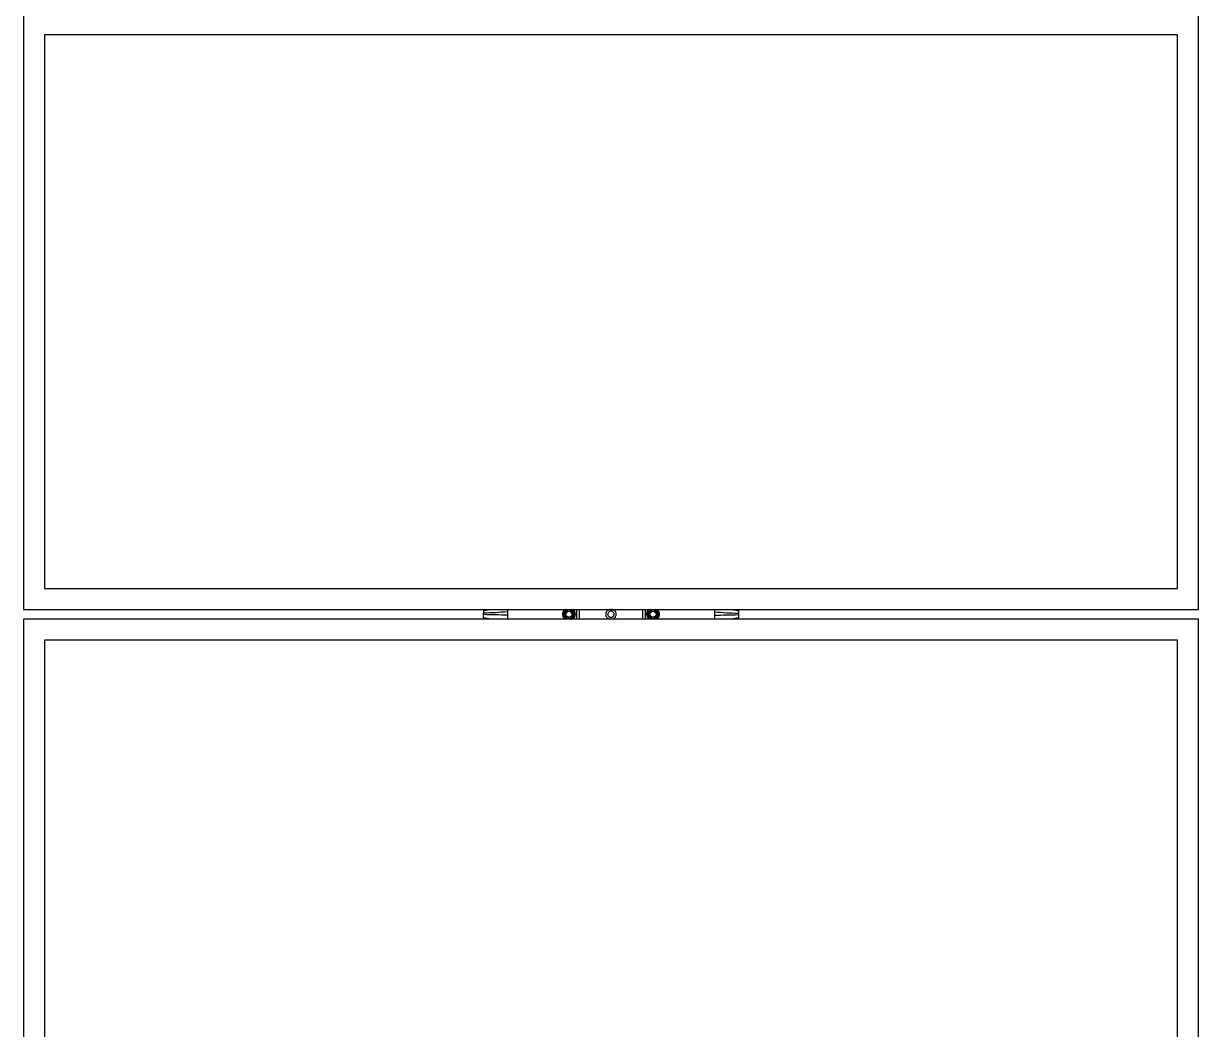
# Model space of a CAD drawing. Header units: inches. Extents: x -1851 to 6314, y -1304 to 4687.
# Drawn here: x 1504.9 to 1594.5, y 1913.1 to 1989.8 of the extents above; entities that cross this region are included whole.
import ezdxf

# ---------------------------------------------------------------- set-up
doc = ezdxf.new("R2010")
doc.units = ezdxf.units.IN
doc.header["$MEASUREMENT"] = 0
doc.layers.add('E-ARRY-TABL', color=9, linetype='Continuous')

# ---------------------------------------------------------------- blocks, each defined once
blk = doc.blocks.new('A$C1ac49d95')
at = {"layer": 'E-ARRY-TABL'}
for p, q in [((0, 2002.451), (0, 1957.04)), ((89.54, 1957.04), (89.54, 2002.451)), ((1.602, 2000.849), (1.602, 1958.642)), ((87.938, 2000.849), (1.602, 2000.849)), ((87.938, 1958.642), (87.938, 2000.849)), ((1.602, 1958.642), (87.938, 1958.642)), ((0, 1957.04), (89.54, 1957.04)), ((35.042, 1956.96), (35.628, 1957.04)), ((41.231, 1957.032), (41.24, 1957.04)), ((41.606, 1957.04), (41.735, 1956.965)), ((41.744, 1957.04), (41.77, 1957.026)), ((47.643, 1957.034), (47.649, 1957.04)), ((53.911, 1957.04), (54.498, 1956.96)), ((0, 1956.307), (0, 1910.897)), ((89.54, 1956.307), (0, 1956.307)), ((35.629, 1956.307), (35.042, 1956.387)), ((41.9, 1956.315), (41.891, 1956.307)), ((47.796, 1956.307), (47.767, 1956.323)), ((47.934, 1956.306), (47.803, 1956.383)), ((48.306, 1956.313), (48.3, 1956.307)), ((54.498, 1956.387), (53.911, 1956.307)), ((89.54, 1910.897), (89.54, 1956.307)), ((1.602, 1954.705), (1.602, 1912.499)), ((87.938, 1954.705), (1.602, 1954.705)), ((87.938, 1912.499), (87.938, 1954.705))]:
    blk.add_line(p, q, dxfattribs=at)
for centre, radius in [((41.566, 1956.674), 0.241), ((41.566, 1956.674), 0.229), ((47.974, 1956.674), 0.241), ((47.974, 1956.674), 0.229)]:
    blk.add_circle(centre, radius, dxfattribs=at)
for centre, radius, start, end in [((41.566, 1956.674), 0.49, 166.74756, 177.99756), ((41.566, 1956.674), 0.49, 177.99756, 189.24756), ((41.566, 1956.674), 0.49, 189.24756, 200.49756), ((41.566, 1956.674), 0.49, 155.49756, 166.74756), ((41.566, 1956.674), 0.49, 200.49756, 211.74756), ((41.566, 1956.674), 0.49, 144.24756, 155.49756), ((41.566, 1956.674), 0.407, 115.98923, 244.01077), ((41.566, 1956.674), 0.49, 132.99756, 144.24756), ((41.566, 1956.674), 0.337, 119.87256, 179.87256), ((41.566, 1956.674), 0.337, 179.87256, 239.87256), ((41.566, 1956.674), 0.337, 59.87256, 119.87256), ((41.566, 1956.674), 0.337, 299.87256, 359.87256), ((41.566, 1956.674), 0.337, 359.87256, 59.87256), ((41.566, 1956.674), 0.407, 295.98923, 59.87256), ((41.566, 1956.674), 0.49, 42.99756, 48.38839), ((41.566, 1956.674), 0.49, 31.74756, 42.99756), ((41.566, 1956.674), 0.49, 324.24756, 335.49756), ((41.566, 1956.674), 0.49, 20.49756, 31.74756), ((41.566, 1956.674), 0.49, 335.49756, 346.74756), ((41.566, 1956.674), 0.49, 9.24756, 20.49756), ((41.566, 1956.674), 0.49, 346.74756, 357.99756), ((41.566, 1956.674), 0.49, 357.99756, 9.24756), ((47.974, 1956.674), 0.49, 177.6185, 188.8685), ((47.974, 1956.674), 0.49, 166.3685, 177.6185), ((47.974, 1956.674), 0.49, 188.8685, 200.1185), ((47.974, 1956.674), 0.49, 155.1185, 166.3685), ((47.974, 1956.674), 0.49, 200.1185, 211.3685), ((47.974, 1956.674), 0.49, 143.8685, 155.1185), ((47.974, 1956.674), 0.407, 115.98923, 239.4935), ((47.974, 1956.674), 0.49, 132.6185, 143.8685), ((47.974, 1956.674), 0.337, 119.4935, 179.4935), ((47.974, 1956.674), 0.337, 179.4935, 239.4935), ((47.974, 1956.674), 0.337, 59.4935, 119.4935), ((47.974, 1956.674), 0.337, 299.4935, 359.4935), ((47.974, 1956.674), 0.337, 359.4935, 59.4935), ((47.974, 1956.674), 0.407, 295.98923, 64.01077), ((47.974, 1956.674), 0.49, 42.6185, 48.38839), ((47.974, 1956.674), 0.49, 31.3685, 42.6185), ((47.974, 1956.674), 0.49, 323.8685, 335.1185), ((47.974, 1956.674), 0.49, 20.1185, 31.3685), ((47.974, 1956.674), 0.49, 335.1185, 346.3685), ((47.974, 1956.674), 0.49, 8.8685, 20.1185), ((47.974, 1956.674), 0.49, 346.3685, 357.6185), ((47.974, 1956.674), 0.49, 357.6185, 8.8685), ((41.566, 1956.674), 0.49, 211.74756, 222.99756), ((41.566, 1956.674), 0.49, 222.99756, 228.38839), ((41.566, 1956.674), 0.337, 239.87256, 299.87256), ((41.566, 1956.674), 0.49, 312.99756, 324.24756), ((47.974, 1956.674), 0.49, 211.3685, 222.6185), ((47.974, 1956.674), 0.49, 222.6185, 228.38839), ((47.974, 1956.674), 0.337, 239.4935, 299.4935), ((47.974, 1956.674), 0.49, 312.6185, 323.8685)]:
    blk.add_arc(centre, radius, start, end, dxfattribs=at)
for points, knots in [([(35.042, 1957.04), (35.042, 1957.031), (35.042, 1956.99), (35.042, 1956.973), (35.042, 1956.96)], [0, 0, 0, 0, 0.203252, 1, 1, 1, 1]), ([(35.042, 1956.96), (35.042, 1956.945), (35.042, 1956.917), (35.042, 1956.885), (35.042, 1956.859), (35.042, 1956.816), (35.042, 1956.777), (35.042, 1956.754), (35.042, 1956.752)], [0, 0, 0, 0, 0.336782, 0.635414, 0.762435, 0.874639, 0.986818, 1, 1, 1, 1]), ([(36.88, 1956.849), (36.574, 1956.829), (35.962, 1956.788), (35.349, 1956.764), (35.042, 1956.752)], [0, 0, 0, 0, 0.50005, 1, 1, 1, 1]), ([(35.042, 1956.644), (35.042, 1956.647), (35.042, 1956.652), (35.042, 1956.659), (35.042, 1956.663), (35.042, 1956.667), (35.042, 1956.668), (35.042, 1956.671), (35.042, 1956.676), (35.042, 1956.683), (35.042, 1956.691), (35.042, 1956.705), (35.042, 1956.725), (35.042, 1956.742), (35.042, 1956.752)], [0, 0, 0, 0, 0.088793, 0.125267, 0.198197, 0.211435, 0.224673, 0.237912, 0.290865, 0.355531, 0.420207, 0.526263, 0.726626, 1, 1, 1, 1]), ([(36.88, 1956.595), (36.574, 1956.606), (35.962, 1956.627), (35.349, 1956.638), (35.042, 1956.644)], [0, 0, 0, 0, 0.500037, 1, 1, 1, 1]), ([(35.042, 1956.387), (35.042, 1956.392), (35.042, 1956.422), (35.042, 1956.448), (35.042, 1956.494), (35.042, 1956.536), (35.042, 1956.587), (35.042, 1956.625), (35.042, 1956.644)], [0, 0, 0, 0, 0.104408, 0.610093, 0.713229, 0.816381, 0.906958, 1, 1, 1, 1]), ([(36.878, 1957.04), (36.878, 1957.027), (36.879, 1956.999), (36.88, 1956.934), (36.88, 1956.877), (36.88, 1956.849)], [0, 0, 0, 0, 0.284877, 0.644723, 1, 1, 1, 1]), ([(36.88, 1956.595), (36.88, 1956.567), (36.88, 1956.505), (36.88, 1956.419), (36.879, 1956.349), (36.878, 1956.32), (36.878, 1956.307)], [0, 0, 0, 0, 0.237682, 0.511298, 0.79146, 1, 1, 1, 1]), ([(36.88, 1956.849), (36.88, 1956.81), (36.88, 1956.763), (36.88, 1956.708), (36.88, 1956.683), (36.88, 1956.662), (36.88, 1956.646), (36.88, 1956.635), (36.88, 1956.619), (36.88, 1956.604), (36.88, 1956.595)], [0, 0, 0, 0, 0.473901, 0.566584, 0.646097, 0.76529, 0.812852, 0.824689, 0.893505, 1, 1, 1, 1]), ([(41.228, 1956.674), (41.228, 1956.679), (41.229, 1956.745), (41.229, 1956.809), (41.229, 1956.869)], [0, 0, 0, 0, 0.07022, 1, 1, 1, 1]), ([(41.228, 1956.48), (41.228, 1956.511), (41.228, 1956.575), (41.228, 1956.641), (41.228, 1956.674)], [0, 0, 0, 0, 0.495458, 1, 1, 1, 1]), ([(41.396, 1956.382), (41.352, 1956.408), (41.295, 1956.441), (41.24, 1956.473), (41.228, 1956.48)], [0, 0, 0, 0, 0.774619, 1, 1, 1, 1]), ([(41.229, 1956.869), (41.256, 1956.885), (41.312, 1956.917), (41.369, 1956.949), (41.398, 1956.966)], [0, 0, 0, 0, 0.495458, 1, 1, 1, 1]), ([(41.398, 1956.966), (41.402, 1956.968), (41.445, 1956.993), (41.488, 1957.018), (41.526, 1957.04)], [0, 0, 0, 0, 0.092197, 1, 1, 1, 1]), ([(41.902, 1956.478), (41.875, 1956.463), (41.819, 1956.431), (41.762, 1956.398), (41.733, 1956.381)], [0, 0, 0, 0, 0.495458, 1, 1, 1, 1]), ([(41.735, 1956.965), (41.749, 1956.957), (41.806, 1956.924), (41.861, 1956.892), (41.903, 1956.868)], [0, 0, 0, 0, 0.243166, 1, 1, 1, 1]), ([(41.903, 1956.673), (41.903, 1956.668), (41.903, 1956.603), (41.902, 1956.538), (41.902, 1956.478)], [0, 0, 0, 0, 0.07022, 1, 1, 1, 1]), ([(41.903, 1956.868), (41.903, 1956.836), (41.903, 1956.772), (41.903, 1956.706), (41.903, 1956.673)], [0, 0, 0, 0, 0.495458, 1, 1, 1, 1]), ([(42.133, 1957.04), (42.133, 1957.011), (42.135, 1956.767), (42.134, 1956.523), (42.133, 1956.307)], [0, 0, 0, 0, 0.11696, 1, 1, 1, 1]), ([(42.361, 1956.307), (42.362, 1956.524), (42.363, 1956.768), (42.362, 1957.012), (42.361, 1957.04)], [0, 0, 0, 0, 0.884967, 1, 1, 1, 1]), ([(44.699, 1957.04), (44.679, 1957.038), (44.616, 1957.03), (44.521, 1956.975), (44.43, 1956.882), (44.377, 1956.762), (44.368, 1956.632), (44.405, 1956.508), (44.483, 1956.404), (44.583, 1956.331), (44.659, 1956.315), (44.692, 1956.307)], [0, 0, 0, 0, 0.055467, 0.17874, 0.301068, 0.422075, 0.541486, 0.660551, 0.781494, 0.905316, 1, 1, 1, 1]), ([(45.002, 1956.726), (45.005, 1956.699), (45.011, 1956.655), (44.993, 1956.584), (44.958, 1956.521), (44.897, 1956.468), (44.822, 1956.437), (44.741, 1956.433), (44.663, 1956.456), (44.597, 1956.504), (44.551, 1956.57), (44.529, 1956.648), (44.534, 1956.729), (44.555, 1956.779), (44.584, 1956.824), (44.62, 1956.864), (44.691, 1956.902), (44.771, 1956.916), (44.851, 1956.902), (44.921, 1956.862), (44.976, 1956.802), (44.993, 1956.751), (45.002, 1956.726)], [0, 0, 0, 0, 0.053183, 0.090052, 0.143931, 0.197508, 0.250694, 0.303997, 0.357752, 0.411589, 0.465007, 0.518158, 0.571608, 0.625348, 0.625461, 0.67919, 0.732472, 0.785669, 0.839276, 0.893156, 0.946741, 1, 1, 1, 1]), ([(45.164, 1956.631), (45.164, 1956.673), (45.166, 1956.758), (45.112, 1956.878), (45.022, 1956.973), (44.926, 1957.03), (44.861, 1957.037), (44.84, 1957.04)], [0, 0, 0, 0, 0.218328, 0.438188, 0.662256, 0.891223, 1, 1, 1, 1]), ([(44.862, 1956.307), (44.902, 1956.32), (44.983, 1956.345), (45.082, 1956.431), (45.144, 1956.531), (45.158, 1956.602), (45.164, 1956.631)], [0, 0, 0, 0, 0.263745, 0.540159, 0.814037, 1, 1, 1, 1]), ([(47.178, 1957.04), (47.178, 1956.821), (47.177, 1956.576), (47.178, 1956.332), (47.178, 1956.307)], [0, 0, 0, 0, 0.898277, 1, 1, 1, 1]), ([(47.407, 1956.307), (47.407, 1956.333), (47.405, 1956.577), (47.406, 1956.821), (47.407, 1957.04)], [0, 0, 0, 0, 0.103768, 1, 1, 1, 1]), ([(47.635, 1956.482), (47.636, 1956.514), (47.636, 1956.577), (47.637, 1956.643), (47.637, 1956.677)], [0, 0, 0, 0, 0.495458, 1, 1, 1, 1]), ([(47.803, 1956.383), (47.789, 1956.391), (47.733, 1956.425), (47.677, 1956.457), (47.635, 1956.482)], [0, 0, 0, 0, 0.243166, 1, 1, 1, 1]), ([(47.637, 1956.677), (47.637, 1956.681), (47.638, 1956.747), (47.638, 1956.811), (47.639, 1956.871)], [0, 0, 0, 0, 0.07022, 1, 1, 1, 1]), ([(47.639, 1956.871), (47.666, 1956.887), (47.722, 1956.918), (47.779, 1956.951), (47.808, 1956.967)], [0, 0, 0, 0, 0.495458, 1, 1, 1, 1]), ([(47.808, 1956.967), (47.812, 1956.969), (47.856, 1956.994), (47.898, 1957.018), (47.937, 1957.04)], [0, 0, 0, 0, 0.092517, 1, 1, 1, 1]), ([(48.017, 1957.04), (48.046, 1957.023), (48.088, 1956.998), (48.132, 1956.972), (48.145, 1956.964)], [0, 0, 0, 0, 0.682346, 1, 1, 1, 1]), ([(48.31, 1956.476), (48.282, 1956.461), (48.227, 1956.429), (48.169, 1956.397), (48.14, 1956.38)], [0, 0, 0, 0, 0.495458, 1, 1, 1, 1]), ([(48.145, 1956.964), (48.189, 1956.938), (48.246, 1956.905), (48.301, 1956.873), (48.313, 1956.865)], [0, 0, 0, 0, 0.774619, 1, 1, 1, 1]), ([(48.311, 1956.671), (48.311, 1956.666), (48.311, 1956.6), (48.31, 1956.536), (48.31, 1956.476)], [0, 0, 0, 0, 0.07022, 1, 1, 1, 1]), ([(48.313, 1956.865), (48.313, 1956.834), (48.312, 1956.77), (48.312, 1956.704), (48.311, 1956.671)], [0, 0, 0, 0, 0.495458, 1, 1, 1, 1]), ([(52.662, 1957.04), (52.662, 1957.035), (52.661, 1957.015), (52.66, 1956.951), (52.66, 1956.884), (52.66, 1956.849)], [0, 0, 0, 0, 0.141531, 0.567145, 1, 1, 1, 1]), ([(52.66, 1956.849), (52.66, 1956.81), (52.66, 1956.763), (52.66, 1956.708), (52.66, 1956.683), (52.66, 1956.662), (52.66, 1956.646), (52.66, 1956.635), (52.66, 1956.619), (52.66, 1956.604), (52.66, 1956.595)], [0, 0, 0, 0, 0.473901, 0.566584, 0.646097, 0.76529, 0.812852, 0.824689, 0.893505, 1, 1, 1, 1]), ([(52.66, 1956.849), (52.966, 1956.829), (53.578, 1956.788), (54.191, 1956.764), (54.498, 1956.752)], [0, 0, 0, 0, 0.50005, 1, 1, 1, 1]), ([(52.66, 1956.595), (52.966, 1956.606), (53.578, 1956.627), (54.191, 1956.638), (54.498, 1956.644)], [0, 0, 0, 0, 0.500037, 1, 1, 1, 1]), ([(52.66, 1956.595), (52.66, 1956.562), (52.659, 1956.491), (52.66, 1956.397), (52.661, 1956.333), (52.662, 1956.313), (52.662, 1956.307)], [0, 0, 0, 0, 0.272879, 0.587619, 0.897094, 1, 1, 1, 1]), ([(54.498, 1956.96), (54.498, 1956.974), (54.498, 1956.991), (54.498, 1957.033), (54.498, 1957.04)], [0, 0, 0, 0, 0.829246, 1, 1, 1, 1]), ([(54.498, 1956.96), (54.498, 1956.945), (54.498, 1956.915), (54.498, 1956.886), (54.498, 1956.852), (54.498, 1956.806), (54.498, 1956.769), (54.498, 1956.752)], [0, 0, 0, 0, 0.332265, 0.657492, 0.788305, 0.900705, 1, 1, 1, 1]), ([(54.498, 1956.752), (54.498, 1956.739), (54.498, 1956.72), (54.498, 1956.7), (54.498, 1956.692), (54.498, 1956.684), (54.498, 1956.677), (54.498, 1956.67), (54.498, 1956.668), (54.498, 1956.666), (54.498, 1956.663), (54.498, 1956.658), (54.498, 1956.651), (54.498, 1956.646), (54.498, 1956.644)], [0, 0, 0, 0, 0.37846, 0.52506, 0.56152, 0.597982, 0.743876, 0.762193, 0.780423, 0.789537, 0.825997, 0.862457, 0.935402, 1, 1, 1, 1]), ([(54.498, 1956.644), (54.498, 1956.625), (54.498, 1956.585), (54.498, 1956.532), (54.498, 1956.489), (54.498, 1956.462), (54.498, 1956.43), (54.498, 1956.402), (54.498, 1956.387)], [0, 0, 0, 0, 0.090987, 0.194222, 0.297481, 0.412852, 0.694274, 1, 1, 1, 1]), ([(35.042, 1956.387), (35.042, 1956.373), (35.042, 1956.357), (35.042, 1956.315), (35.042, 1956.307)], [0, 0, 0, 0, 0.829246, 1, 1, 1, 1]), ([(41.525, 1956.307), (41.496, 1956.324), (41.454, 1956.349), (41.41, 1956.374), (41.396, 1956.382)], [0, 0, 0, 0, 0.681174, 1, 1, 1, 1]), ([(41.733, 1956.381), (41.729, 1956.379), (41.686, 1956.354), (41.643, 1956.33), (41.605, 1956.307)], [0, 0, 0, 0, 0.092197, 1, 1, 1, 1]), ([(48.14, 1956.38), (48.136, 1956.378), (48.093, 1956.353), (48.05, 1956.329), (48.012, 1956.307)], [0, 0, 0, 0, 0.092517, 1, 1, 1, 1]), ([(54.498, 1956.307), (54.498, 1956.316), (54.498, 1956.358), (54.498, 1956.374), (54.498, 1956.387)], [0, 0, 0, 0, 0.203252, 1, 1, 1, 1])]:
    blk.add_open_spline(points, degree=3, knots=knots, dxfattribs=at)

msp = doc.modelspace()

# ---------------------------------------------------------------- block references
msp.add_blockref('A$C1ac49d95', (1504.91807, -11.95114))

doc.saveas('drawing.dxf')
